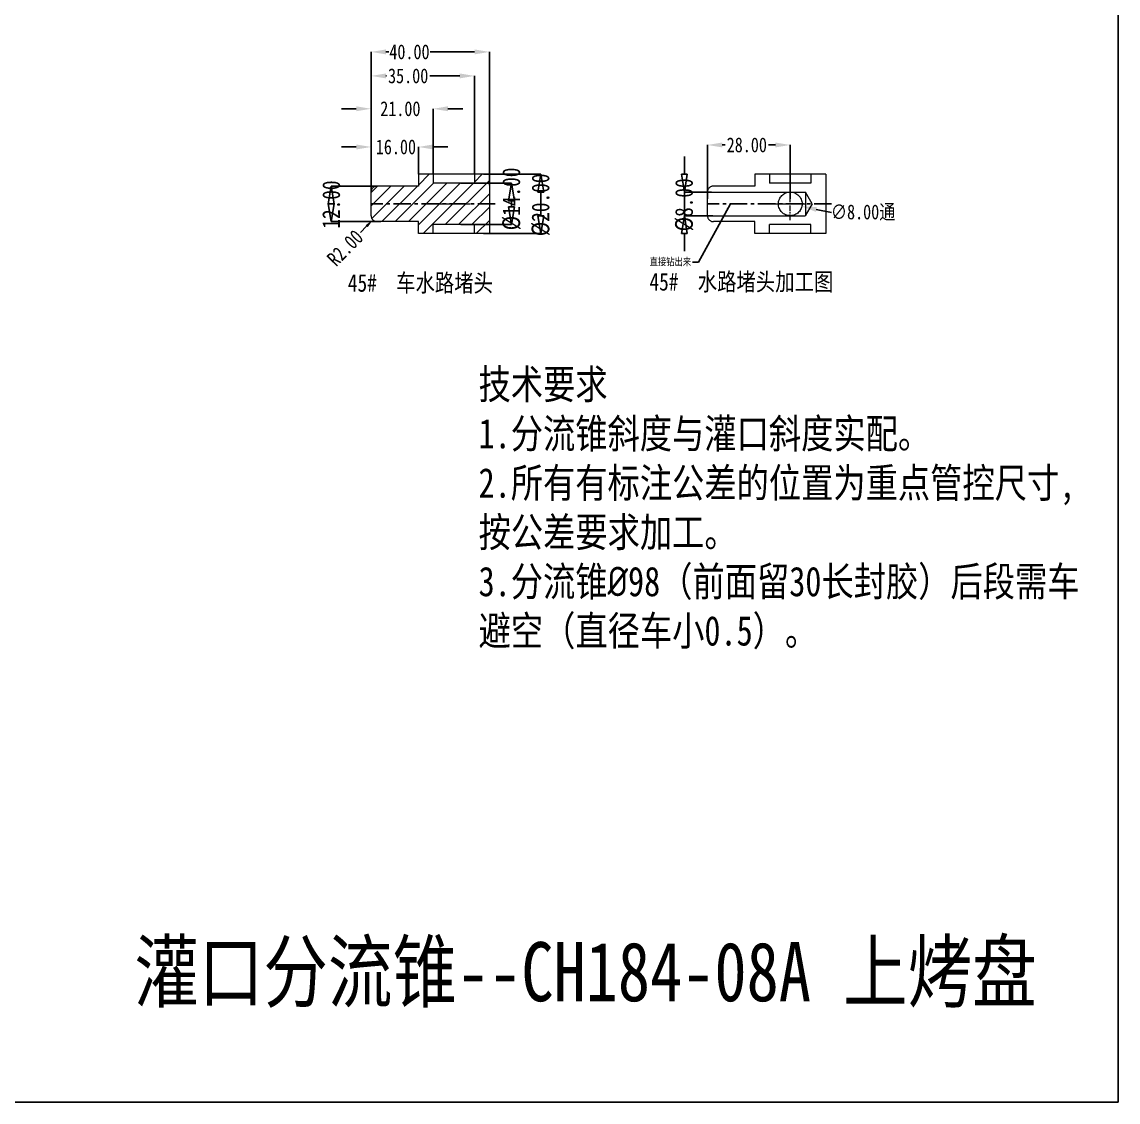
# Model space of a CAD drawing. Header units: millimetres. Extents: x -2895 to -298, y -11750 to -2997.
# Drawn here: x -1679.1 to -1308.4, y -5493.4 to -5128.2 of the extents above; entities that cross this region are included whole.
import ezdxf

# ---------------------------------------------------------------- set-up
doc = ezdxf.new("R2010")
doc.units = ezdxf.units.MM
doc.header["$LTSCALE"] = 16.335
doc.header["$PDMODE"] = 3
doc.header["$PDSIZE"] = 0.3125
doc.linetypes.add('CENTER', pattern=[0.6, 0.375, -0.075, 0.075, -0.075])
doc.linetypes.add('HIDDENX2', pattern=[0.75, 0.5, -0.25])
doc.layers.get('0').update_dxf_attribs({"linetype": 'CONTINUOUS'})
doc.layers.get('Defpoints').update_dxf_attribs({"linetype": 'CONTINUOUS'})
doc.layers.add('dim', color=82, linetype='CONTINUOUS', lineweight=9)
doc.layers.add('虚线', color=6, linetype='HIDDENX2', lineweight=13)
doc.styles.get("Standard").update_dxf_attribs({"font": 'txt', "width": 0.8})
doc.dimstyles.get("Standard").update_dxf_attribs({"dimtxt": 0.15625, "dimasz": 0.1875, "dimexe": 0.125, "dimexo": 0.0625, "dimtad": 0, "dimtih": 1, "dimtoh": 1, "dimdsep": 46, "dimtxsty": 'Standard', "dimcen": 0.09, "dimadec": 0, "dimazin": 0, "dimtp": 0.01, "dimtm": 0.01, "dimtfac": 1, "dimtofl": 0, "dimtmove": 0, "dimatfit": 3, "dimfxl": 0, "dimtolj": 1, "dimarcsym": 0})
doc.dimstyles.new('STANDARD$0', dxfattribs={"dimscale": 2, "dimtxt": 3, "dimasz": 3, "dimexe": 1.25, "dimexo": 0.625, "dimgap": 0.5, "dimtad": 0, "dimdsep": 46, "dimlunit": 6, "dimtxsty": 'Standard', "dimblk": 'CLOSEDBLANK', "dimcen": 0, "dimclrt": 2, "dimazin": 2, "dimtfac": 2, "dimtmove": 1, "dimatfit": 3, "dimfxl": 0, "dimtolj": 1, "dimtzin": 0, "dimarcsym": 0})

# ---------------------------------------------------------------- blocks, each defined once
blk = doc.blocks.new('_ClosedBlank')
at = {"color": 0, "linetype": 'ByBlock', "lineweight": -2}
for p, q in [((-1, 0.167), (0, 0)), ((-1, 0.167), (-1, -0.167)), ((0, 0), (-1, -0.167))]:
    blk.add_line(p, q, dxfattribs=at)
blk = doc.blocks.new('*D385')
at = {"color": 6, "lineweight": -2, "transparency": 16777216}
for p, q in [((-1559.04, -5183.71), (-1574.51, -5183.71)), ((-1557.8, -5195.71), (-1574.51, -5195.71))]:
    blk.add_line(p, q, dxfattribs=at)
at = {"layer": 'Defpoints', "color": 0, "transparency": 16777216}
for p in [(-1559.04, -5183.71), (-1574.51, -5195.71), (-1557.8, -5195.71)]:
    blk.add_point(p, dxfattribs=at)
at = {"color": 6, "lineweight": -2, "transparency": 16777216, "xscale": 6, "yscale": 6, "zscale": 6}
for p, rotation in [((-1574.51, -5183.71), 90), ((-1574.51, -5195.71), 270)]:
    blk.add_blockref('_ClosedBlank', p, dxfattribs=dict(at, rotation=rotation))
at = {"color": 4, "transparency": 16777216, "insert": (-1574.51, -5189.94), "char_height": 6, "attachment_point": 5, "rotation": 90}
blk.add_mtext('\\A1;12.00', dxfattribs=at)
blk = doc.blocks.new('*D464')
at = {"color": 4, "lineweight": -2, "transparency": 16777216}
for p, q in [((-1566.04, -5170.46), (-1571.04, -5170.46)), ((-1561.04, -5185.71), (-1561.04, -5170.46)), ((-1545.04, -5179.71), (-1545.04, -5170.46)), ((-1540.04, -5170.46), (-1535.04, -5170.46))]:
    blk.add_line(p, q, dxfattribs=at)
at = {"color": 4, "transparency": 16777216}
for points in [[(-1566.04, -5169.62), (-1566.04, -5171.29), (-1561.04, -5170.46)], [(-1540.04, -5169.62), (-1540.04, -5171.29), (-1545.04, -5170.46)]]:
    blk.add_solid(points, dxfattribs=at)
at = {"layer": 'Defpoints', "color": 0, "transparency": 16777216}
for p in [(-1545.04, -5170.46), (-1545.04, -5179.71), (-1561.04, -5185.71)]:
    blk.add_point(p, dxfattribs=at)
at = {"color": 6, "transparency": 16777216, "insert": (-1552.65, -5170.46), "char_height": 5, "attachment_point": 5}
blk.add_mtext('\\A1;16.00', dxfattribs=at)
blk = doc.blocks.new('*D465')
at = {"color": 4, "lineweight": -2, "transparency": 16777216}
for p, q in [((-1566.04, -5157.55), (-1571.04, -5157.55)), ((-1561.04, -5185.71), (-1561.04, -5157.55)), ((-1540.04, -5179.71), (-1540.04, -5157.55)), ((-1535.04, -5157.55), (-1530.04, -5157.55))]:
    blk.add_line(p, q, dxfattribs=at)
at = {"color": 4, "transparency": 16777216}
for points in [[(-1566.04, -5156.71), (-1566.04, -5158.38), (-1561.04, -5157.55)], [(-1535.04, -5156.71), (-1535.04, -5158.38), (-1540.04, -5157.55)]]:
    blk.add_solid(points, dxfattribs=at)
at = {"layer": 'Defpoints', "color": 0, "transparency": 16777216}
for p in [(-1540.04, -5157.55), (-1540.04, -5179.71), (-1561.04, -5185.71)]:
    blk.add_point(p, dxfattribs=at)
at = {"color": 6, "transparency": 16777216, "insert": (-1551.14, -5157.55), "char_height": 5, "attachment_point": 5}
blk.add_mtext('\\A1;21.00', dxfattribs=at)
blk = doc.blocks.new('*D466')
at = {"color": 4, "lineweight": -2, "transparency": 16777216}
for p, q in [((-1561.04, -5185.71), (-1561.04, -5146.44)), ((-1556.04, -5146.44), (-1555.84, -5146.44)), ((-1531.04, -5146.44), (-1541.18, -5146.44)), ((-1526.04, -5179.71), (-1526.04, -5146.44))]:
    blk.add_line(p, q, dxfattribs=at)
at = {"color": 4, "transparency": 16777216}
for points in [[(-1556.04, -5145.61), (-1556.04, -5147.27), (-1561.04, -5146.44)], [(-1531.04, -5145.61), (-1531.04, -5147.27), (-1526.04, -5146.44)]]:
    blk.add_solid(points, dxfattribs=at)
at = {"layer": 'Defpoints', "color": 0, "transparency": 16777216}
for p in [(-1526.04, -5146.44), (-1526.04, -5179.71), (-1561.04, -5185.71)]:
    blk.add_point(p, dxfattribs=at)
at = {"color": 6, "transparency": 16777216, "insert": (-1548.51, -5146.44), "char_height": 5, "attachment_point": 5}
blk.add_mtext('\\A1;35.00', dxfattribs=at)
blk = doc.blocks.new('*D467')
at = {"color": 4, "lineweight": -2, "transparency": 16777216}
for p, q in [((-1561.04, -5185.71), (-1561.04, -5138.32)), ((-1556.04, -5138.32), (-1555.07, -5138.32)), ((-1526.04, -5138.32), (-1541.07, -5138.32)), ((-1521.04, -5183.43), (-1521.04, -5138.32))]:
    blk.add_line(p, q, dxfattribs=at)
at = {"color": 4, "transparency": 16777216}
for points in [[(-1556.04, -5137.48), (-1556.04, -5139.15), (-1561.04, -5138.32)], [(-1526.04, -5137.48), (-1526.04, -5139.15), (-1521.04, -5138.32)]]:
    blk.add_solid(points, dxfattribs=at)
at = {"layer": 'Defpoints', "color": 0, "transparency": 16777216}
for p in [(-1521.04, -5138.32), (-1561.04, -5185.71), (-1521.04, -5183.43)]:
    blk.add_point(p, dxfattribs=at)
at = {"color": 6, "transparency": 16777216, "insert": (-1548.07, -5138.32), "char_height": 5, "attachment_point": 5}
blk.add_mtext('\\A1;40.00', dxfattribs=at)
blk = doc.blocks.new('*D468')
at = {"color": 6, "lineweight": -2, "transparency": 16777216}
for p, q in [((-1530.69, -5182.71), (-1513.51, -5182.71)), ((-1513.51, -5188.71), (-1513.51, -5190.71)), ((-1530.69, -5196.71), (-1513.51, -5196.71))]:
    blk.add_line(p, q, dxfattribs=at)
at = {"layer": 'Defpoints', "color": 0, "transparency": 16777216}
for p in [(-1530.69, -5182.71), (-1530.69, -5196.71), (-1513.51, -5196.71)]:
    blk.add_point(p, dxfattribs=at)
at = {"color": 6, "lineweight": -2, "transparency": 16777216, "xscale": 6, "yscale": 6, "zscale": 6}
for p, rotation in [((-1513.51, -5182.71), 90), ((-1513.51, -5196.71), 270)]:
    blk.add_blockref('_ClosedBlank', p, dxfattribs=dict(at, rotation=rotation))
at = {"color": 4, "transparency": 16777216, "insert": (-1513.51, -5188.02), "char_height": 6, "attachment_point": 5, "rotation": 90}
blk.add_mtext('\\A1;%%c14.00', dxfattribs=at)
blk = doc.blocks.new('*D469')
at = {"color": 4, "lineweight": -2, "transparency": 16777216}
blk.add_line((-1405.35, -5192.66), (-1410.47, -5191.58), dxfattribs=at)
at = {"color": 4, "transparency": 16777216}
blk.add_solid([(-1410.3, -5190.76), (-1410.64, -5192.39), (-1415.36, -5190.54)], dxfattribs=at)
at = {"layer": 'Defpoints', "color": 0, "transparency": 16777216}
for p in [(-1423.19, -5188.88), (-1415.36, -5190.54)]:
    blk.add_point(p, dxfattribs=at)
at = {"color": 6, "transparency": 16777216, "insert": (-1394.62, -5192.66), "char_height": 5, "attachment_point": 5}
blk.add_mtext('\\A1;∅8.00{\\fSimSun|b0|i0|c134|p2;通}', dxfattribs=at)
blk = doc.blocks.new('*D470')
at = {"color": 4, "lineweight": -2, "transparency": 16777216}
for p, q in [((-1447.27, -5187.99), (-1447.27, -5169.79)), ((-1442.27, -5169.79), (-1441.3, -5169.79)), ((-1424.27, -5169.79), (-1426.63, -5169.79)), ((-1419.27, -5187.99), (-1419.27, -5169.79))]:
    blk.add_line(p, q, dxfattribs=at)
at = {"color": 4, "transparency": 16777216}
for points in [[(-1442.27, -5168.96), (-1442.27, -5170.62), (-1447.27, -5169.79)], [(-1424.27, -5168.96), (-1424.27, -5170.62), (-1419.27, -5169.79)]]:
    blk.add_solid(points, dxfattribs=at)
at = {"layer": 'Defpoints', "color": 0, "transparency": 16777216}
for p in [(-1447.27, -5169.79), (-1447.27, -5187.99), (-1419.27, -5187.99)]:
    blk.add_point(p, dxfattribs=at)
at = {"color": 6, "transparency": 16777216, "insert": (-1433.97, -5169.79), "char_height": 5, "attachment_point": 5}
blk.add_mtext('\\A1;28.00', dxfattribs=at)
blk = doc.blocks.new('*D386')
at = {"color": 6, "lineweight": -2, "transparency": 16777216}
for p, q in [((-1455.09, -5179.71), (-1455.09, -5173.71)), ((-1445.88, -5185.71), (-1455.09, -5185.71)), ((-1455.09, -5185.71), (-1455.09, -5193.71)), ((-1445.45, -5193.71), (-1455.09, -5193.71)), ((-1455.09, -5199.71), (-1455.09, -5205.71))]:
    blk.add_line(p, q, dxfattribs=at)
at = {"layer": 'Defpoints', "color": 0, "transparency": 16777216}
for p in [(-1445.88, -5185.71), (-1455.09, -5193.71), (-1445.45, -5193.71)]:
    blk.add_point(p, dxfattribs=at)
at = {"color": 6, "lineweight": -2, "transparency": 16777216, "xscale": 6, "yscale": 6, "zscale": 6}
for p, rotation in [((-1455.09, -5185.71), 270), ((-1455.09, -5193.71), 90)]:
    blk.add_blockref('_ClosedBlank', p, dxfattribs=dict(at, rotation=rotation))
at = {"color": 4, "transparency": 16777216, "insert": (-1455.09, -5190.03), "char_height": 6, "attachment_point": 5, "rotation": 90}
blk.add_mtext('\\A1;%%c8.00', dxfattribs=at)
blk = doc.blocks.new('*D471')
at = {"color": 6, "lineweight": -2, "transparency": 16777216}
for p, q in [((-1522.98, -5179.71), (-1503.63, -5179.71)), ((-1503.63, -5185.71), (-1503.63, -5193.71)), ((-1522.98, -5199.71), (-1503.63, -5199.71))]:
    blk.add_line(p, q, dxfattribs=at)
at = {"layer": 'Defpoints', "color": 0, "transparency": 16777216}
for p in [(-1522.98, -5179.71), (-1522.98, -5199.71), (-1503.63, -5199.71)]:
    blk.add_point(p, dxfattribs=at)
at = {"color": 6, "lineweight": -2, "transparency": 16777216, "xscale": 6, "yscale": 6, "zscale": 6}
for p, rotation in [((-1503.63, -5179.71), 90), ((-1503.63, -5199.71), 270)]:
    blk.add_blockref('_ClosedBlank', p, dxfattribs=dict(at, rotation=rotation))
at = {"color": 4, "transparency": 16777216, "insert": (-1503.63, -5190.03), "char_height": 6, "attachment_point": 5, "rotation": 90}
blk.add_mtext('\\A1;%%c20.00', dxfattribs=at)
blk = doc.blocks.new('*D472')
at = {"color": 6, "lineweight": -2, "transparency": 16777216}
blk.add_line((-1564.67, -5199.39), (-1562.56, -5197.26), dxfattribs=at)
at = {"color": 6, "transparency": 16777216}
blk.add_solid([(-1562.91, -5196.91), (-1562.2, -5197.61), (-1560.45, -5195.13)], dxfattribs=at)
at = {"layer": 'Defpoints', "color": 0, "transparency": 16777216}
for p in [(-1559.04, -5193.71), (-1560.45, -5195.13)]:
    blk.add_point(p, dxfattribs=at)
at = {"color": 4, "transparency": 16777216, "insert": (-1569.83, -5204.6), "char_height": 5, "attachment_point": 5, "rotation": 45.2565}
blk.add_mtext('\\A1;R2.00', dxfattribs=at)

msp = doc.modelspace()

# ---------------------------------------------------------------- hatches: boundary and pattern name
h = msp.add_hatch()
h.set_pattern_fill('ANSI31', color=4, style=0)
h.set_pattern_definition([(45, (-2983.3196, -5561.9602), (-2.245064, 2.245064), [])])
h.paths.add_polyline_path([(-1521.039, -5189.71), (-1521.039, -5179.71), (-1526.039, -5179.71), (-1526.039, -5182.71), (-1540.039, -5182.71), (-1540.039, -5179.71), (-1545.039, -5179.71), (-1545.039, -5183.71), (-1559.039, -5183.71, 0.4142136), (-1561.039, -5185.71), (-1561.039, -5189.71)])
h.paths.add_polyline_path([(-1561.039, -5189.71), (-1561.039, -5193.71, 0.4142136), (-1559.039, -5195.71), (-1545.039, -5195.71), (-1545.039, -5199.71), (-1540.039, -5199.71), (-1540.039, -5196.71), (-1526.039, -5196.71), (-1526.039, -5199.71), (-1521.039, -5199.71), (-1521.039, -5189.71)])

# ---------------------------------------------------------------- linework, layer by layer
at = {"color": 1, "linetype": 'CENTER', "ltscale": 0.970285}
for p, q in [((-1519.039, -5189.71), (-1561.039, -5189.71)), ((-1405.274, -5189.71), (-1447.274, -5189.71))]:
    msp.add_line(p, q, dxfattribs=at)
at = {"ltscale": 0.5}
msp.add_lwpolyline([(-2190.081, -4807.703), (-1308.392, -4807.703), (-1308.392, -5493.416), (-2190.081, -5493.416)], close=True, dxfattribs=at)
at = {"layer": '虚线', "ltscale": 10}
for p, q in [((-1545.039, -5179.71), (-1545.039, -5183.71)), ((-1521.039, -5179.71), (-1545.039, -5179.71)), ((-1540.039, -5179.71), (-1540.039, -5182.71)), ((-1526.039, -5182.71), (-1540.039, -5182.71)), ((-1526.039, -5179.71), (-1526.039, -5182.71)), ((-1521.039, -5179.71), (-1521.039, -5199.71)), ((-1431.274, -5179.71), (-1431.274, -5183.71)), ((-1407.274, -5179.71), (-1431.274, -5179.71)), ((-1426.274, -5179.71), (-1426.274, -5182.71)), ((-1412.274, -5182.71), (-1426.274, -5182.71)), ((-1412.274, -5179.71), (-1412.274, -5182.71)), ((-1407.274, -5179.71), (-1407.274, -5199.71)), ((-1561.039, -5193.71), (-1561.039, -5185.71)), ((-1545.039, -5183.71), (-1559.039, -5183.71)), ((-1447.274, -5185.71), (-1414.149, -5185.71)), ((-1447.274, -5193.71), (-1447.274, -5185.71)), ((-1431.274, -5183.71), (-1445.274, -5183.71)), ((-1414.151, -5185.71), (-1414.17, -5193.706)), ((-1411.852, -5189.692), (-1414.151, -5185.71)), ((-1411.852, -5189.692), (-1414.172, -5193.71)), ((-1447.274, -5193.71), (-1414.172, -5193.71)), ((-1545.039, -5195.71), (-1559.039, -5195.71)), ((-1545.039, -5199.71), (-1545.039, -5195.71)), ((-1540.039, -5199.71), (-1540.039, -5196.71)), ((-1526.039, -5196.71), (-1540.039, -5196.71)), ((-1526.039, -5199.71), (-1526.039, -5196.71)), ((-1431.274, -5195.71), (-1445.274, -5195.71)), ((-1431.274, -5199.71), (-1431.274, -5195.71)), ((-1426.274, -5199.71), (-1426.274, -5196.71)), ((-1412.274, -5196.71), (-1426.274, -5196.71)), ((-1412.274, -5199.71), (-1412.274, -5196.71)), ((-1521.039, -5199.71), (-1545.039, -5199.71)), ((-1407.274, -5199.71), (-1431.274, -5199.71))]:
    msp.add_line(p, q, dxfattribs=at)
at = {"layer": '虚线', "color": 1, "linetype": 'CENTER', "ltscale": 0.310989}
for p, q in [((-1419.274, -5195.21), (-1419.274, -5184.21)), ((-1538.539, -5189.71), (-1527.539, -5189.71)), ((-1424.774, -5189.71), (-1413.774, -5189.71))]:
    msp.add_line(p, q, dxfattribs=at)
at = {"layer": '虚线', "ltscale": 10}
msp.add_circle((-1419.274, -5189.71), 4, dxfattribs=at)
for centre, start, end in [((-1559.039, -5185.71), 90, 180), ((-1445.274, -5185.71), 90, 180), ((-1559.039, -5193.71), 180, 270), ((-1445.274, -5193.71), 180, 270)]:
    msp.add_arc(centre, 2, start, end, dxfattribs=at)

# ---------------------------------------------------------------- texts
at = {"attachment_point": 1}
for s, insert, char_height, width in [('{\\fSimSun|b0|i0|c134|p2;45#  车水路堵头}', (-1568.901, -5213.413), 6, 71.53055), ('{\\fSimSun|b0|i0|c134|p2;45#  水路堵头加工图}', (-1466.883, -5213.025), 6, 71.53055), ('{\\fSimSun|b0|i0|c134|p2;技术要求\\P1.分流锥斜度与灌口斜度实配。\\P2.所有有标注公差的位置为重点管控尺寸,按公差要求加工。\\P3.分流锥\\fISOCPEUR|b0|i0|c0|p34;%%C\\fSimSun|b0|i0|c134|p2;98（前面留30长封胶）后段需车避空（直径车小0.5）。}', (-1524.689, -5245.698), 10, 209.44801), ('{\\fSimSun|b0|i0|c134|p2;\\C2;\\P\\C256;灌口分流锥--CH184-08A 上烤盘 \\P\\H0.9993x;\\P\\H0.75x;\\P      \\P      }', (-1641.113, -5405.977), 20, 564.27245)]:
    msp.add_mtext(s, dxfattribs=dict(at, insert=insert, char_height=char_height, width=width))
at = {"layer": 'dim', "insert": (-1452.816, -5209.391), "char_height": 2.5, "attachment_point": 6}
msp.add_mtext('\\A1;{\\fSimSun|b0|i0|c134|p2;直接钻出来}', dxfattribs=at)

# ---------------------------------------------------------------- dimensions: what is measured, and where the dimension line sits
for base, p1, p2, picture, middle in [((-1521.039, -5138.318), (-1561.039, -5185.71), (-1521.039, -5183.431), '*D467', (-1548.074, -5138.318)), ((-1526.039, -5146.442), (-1561.039, -5185.71), (-1526.039, -5179.71), '*D466', (-1548.51, -5146.442)), ((-1540.039, -5157.548), (-1561.039, -5185.71), (-1540.039, -5179.71), '*D465', (-1551.135, -5157.548)), ((-1545.039, -5170.456), (-1561.039, -5185.71), (-1545.039, -5179.71), '*D464', (-1552.654, -5170.456)), ((-1447.274, -5169.79), (-1419.274, -5187.992), (-1447.274, -5187.992), '*D470', (-1433.967, -5169.79))]:
    dim = msp.add_linear_dim(base=base, p1=p1, p2=p2, dimstyle='STANDARD$0', override={"dimscale": 1, "dimtxt": 5, "dimasz": 5, "dimexe": 0, "dimexo": 0, "dimgap": 0, "dimtih": 1, "dimtoh": 1, "dimzin": 0, "dimlunit": 2, "dimclrd": 4, "dimclre": 4, "dimclrt": 6, "dimazin": 0, "dimtp": 0.01, "dimtm": 0.01, "dimtfac": 1, "dimtofl": 0, "dimtmove": 0, "dimfxl": 1.25})
    dim.commit()
    dim.dimension.update_dxf_attribs({"geometry": picture, "text_midpoint": middle, "dimtype": 160})
for base, p1, p2, override, picture, middle in [((-1513.505, -5196.71), (-1530.686, -5182.71), (-1530.686, -5196.71), {"dimexe": 0, "dimexo": 0, "dimgap": 0, "dimzin": 0, "dimclrd": 6, "dimclre": 6, "dimclrt": 4}, '*D468', (-1513.505, -5188.02)), ((-1455.091, -5193.71), (-1445.877, -5185.71), (-1445.452, -5193.71), {"dimtxt": 3, "dimexe": 0, "dimexo": 0, "dimgap": 0, "dimzin": 0, "dimclrd": 6, "dimclre": 6, "dimclrt": 4}, '*D386', (-1455.091, -5190.025)), ((-1503.626, -5199.71), (-1522.977, -5179.71), (-1522.977, -5199.71), {"dimexe": 0, "dimexo": 0, "dimgap": 0, "dimzin": 0, "dimclrd": 6, "dimclre": 6, "dimclrt": 4}, '*D471', (-1503.626, -5190.029))]:
    dim = msp.add_linear_dim(base=base, p1=p1, p2=p2, angle=90, text='%%c<>', dimstyle='STANDARD$0', override=override)
    dim.commit()
    dim.dimension.update_dxf_attribs({"geometry": picture, "text_midpoint": middle, "dimtype": 160})
dim = msp.add_linear_dim(base=(-1574.506, -5195.71), p1=(-1559.039, -5183.71), p2=(-1557.796, -5195.71), angle=90, dimstyle='STANDARD$0', override={"dimexe": 0, "dimexo": 0, "dimgap": 0, "dimzin": 0, "dimclrd": 6, "dimclre": 6, "dimclrt": 4})
dim.commit()
dim.dimension.update_dxf_attribs({"geometry": '*D385', "text_midpoint": (-1574.506, -5189.941), "dimtype": 160})
dim = msp.add_diameter_dim_2p(p1=(-1423.187, -5188.88), p2=(-1415.361, -5190.54), text='<>{\\fSimSun|b0|i0|c134|p2;通}', dimstyle='Standard', override={"dimtxt": 5, "dimasz": 5, "dimexe": 0, "dimexo": 0, "dimgap": 0, "dimzin": 0, "dimcen": 0, "dimclrd": 4, "dimclre": 4, "dimclrt": 6, "dimadec": 2, "dimfxl": 1.25, "dimtzin": 0})
dim.commit()
dim.dimension.update_dxf_attribs({"geometry": '*D469', "text_midpoint": (-1405.35, -5192.663), "dimtype": 163})
dim = msp.add_radius_dim(center=(-1559.039, -5193.71), mpoint=(-1560.447, -5195.13), dimstyle='Standard', override={"dimtxt": 5, "dimasz": 3, "dimexe": 0, "dimexo": 0, "dimgap": 0, "dimtih": 0, "dimtoh": 0, "dimzin": 0, "dimcen": 0, "dimclrd": 6, "dimclre": 6, "dimclrt": 4, "dimadec": 2, "dimtp": 0, "dimtm": 0, "dimtzin": 0})
dim.commit()
dim.dimension.update_dxf_attribs({"geometry": '*D472', "text_midpoint": (-1569.833, -5204.601)})

# ---------------------------------------------------------------- leaders
at = {"layer": 'dim', "annotation_type": 0, "has_hookline": 1, "hookline_direction": 1, "text_width": 14.045}
msp.add_leader([(-1439.518, -5189.71), (-1450.316, -5209.391), (-1452.316, -5209.391)], dimstyle='Standard', override={"dimtxt": 2.5, "dimasz": 2, "dimexe": 0, "dimexo": 0, "dimgap": 0.49975, "dimtad": 0, "dimzin": 0, "dimcen": 2.673, "dimadec": 2, "dimtol": 0, "dimtzin": 0}, dxfattribs=at)

doc.saveas('drawing.dxf')
